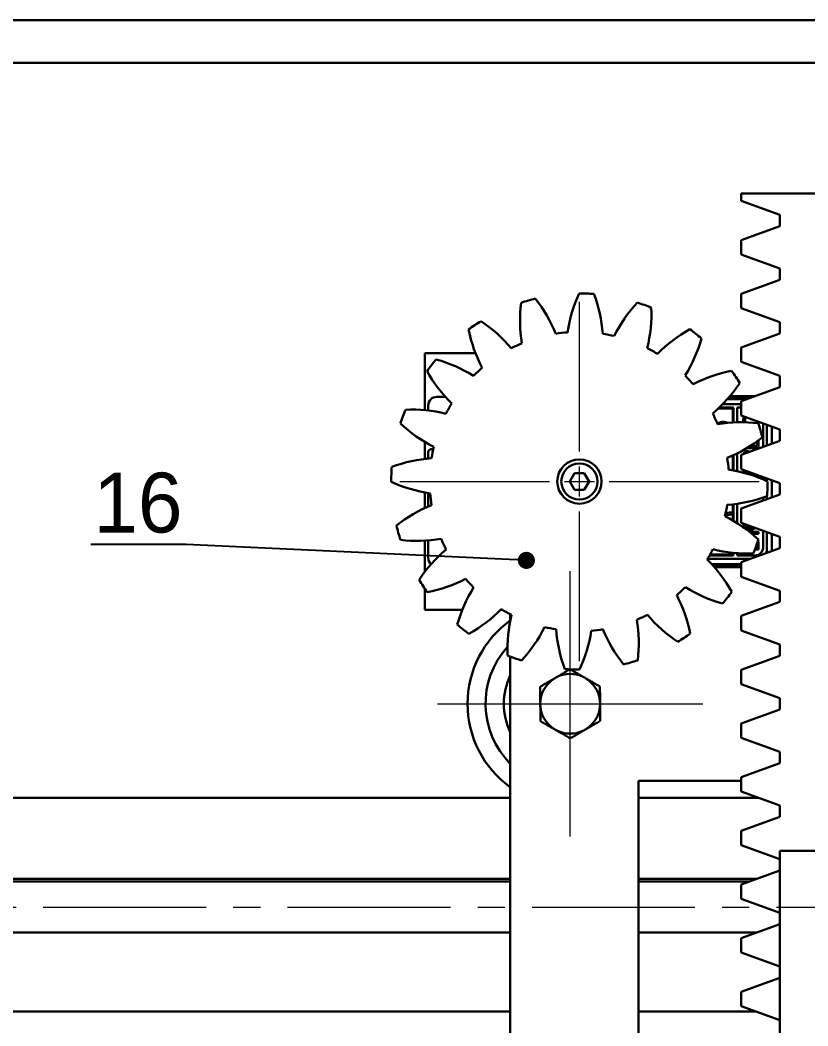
# Model space of a CAD drawing. Header units: millimetres. Extents: x 587 to 10361, y -8386 to 1488.
# Drawn here: x 7967 to 8059.1, y -5843.2 to -5725.6 of the extents above; entities that cross this region are included whole.
import ezdxf
from ezdxf import colors
from ezdxf.entities.mleader import LeaderData, LeaderLine
from ezdxf.math import Vec2, Vec3

# ---------------------------------------------------------------- set-up
doc = ezdxf.new("R2010")
doc.units = ezdxf.units.MM
doc.linetypes.add('ACAD_ISO10W100', pattern=[18, 12, -3, 0, -3])
doc.linetypes.add('CENTER2', pattern=[28.575, 19.05, -3.175, 3.175, -3.175])
for name, color, linetype, lineweight in [('Gruba', 7, 'Continuous', 30), ('Symetria', 210, 'ACAD_ISO10W100', 0), ('Wymiar', 3, 'Continuous', 20)]:
    doc.layers.add(name, color=color, linetype=linetype, lineweight=lineweight)

# ---------------------------------------------------------------- blocks, each defined once
blk = doc.blocks.new('*U419')
at = {"layer": 'Symetria', "color": 0, "linetype": 'CENTER2', "transparency": 16777216}
for p, q in [((0, 3.5), (0, 21)), ((-21, 0), (-3.5, 0)), ((3.5, 0), (21, 0)), ((0, -21), (0, -3.5))]:
    blk.add_line(p, q, dxfattribs=at)
at = {"layer": 'Symetria', "color": 0, "linetype": 'Continuous', "transparency": 16777216}
for p, q in [((0, -1.75), (0, 1.75)), ((-1.75, 0), (1.75, 0))]:
    blk.add_line(p, q, dxfattribs=at)
blk = doc.blocks.new('*U420')
at = {"layer": 'Symetria', "color": 0, "linetype": 'CENTER2', "transparency": 16777216}
for p, q in [((0, 0.7), (0, 7)), ((-7, 0), (-0.7, 0)), ((0.7, 0), (7, 0)), ((0, -7), (0, -0.7))]:
    blk.add_line(p, q, dxfattribs=at)
at = {"layer": 'Symetria', "color": 0, "linetype": 'Continuous', "transparency": 16777216}
for p, q in [((-0.35, 0), (0.35, 0)), ((0, -0.35), (0, 0.35))]:
    blk.add_line(p, q, dxfattribs=at)
blk = doc.blocks.new('*U421')
at = {"layer": 'Symetria', "color": 0, "linetype": 'CENTER2', "transparency": 16777216}
for p, q in [((0, 2.4), (0, 15.5)), ((-15.5, 0), (-2.4, 0)), ((2.4, 0), (15.5, 0)), ((0, -15.5), (0, -2.4))]:
    blk.add_line(p, q, dxfattribs=at)
at = {"layer": 'Symetria', "color": 0, "linetype": 'Continuous', "transparency": 16777216}
for p, q in [((0, -1.2), (0, 1.2)), ((-1.2, 0), (1.2, 0))]:
    blk.add_line(p, q, dxfattribs=at)
blk = doc.blocks.new('*U431')
at = {"layer": 'Symetria', "color": 0, "linetype": 'CENTER2', "transparency": 16777216}
blk.add_line((-168.07, 0), (436.27, 0), dxfattribs=at)
blk = doc.blocks.new('_Dot')
at = {"color": 0, "linetype": 'ByBlock', "lineweight": -2}
blk.add_line((-0.5, 0), (-1, 0), dxfattribs=at)
at = {"color": 0, "linetype": 'ByBlock', "const_width": 0.5}
blk.add_lwpolyline([(-0.25, 0, 1), (0.25, 0, 1)], format="xyb", close=True, dxfattribs=at)

msp = doc.modelspace()

# ---------------------------------------------------------------- linework, layer by layer
at = {"layer": 'Gruba'}
for p, q in [((7655.966, -5730.562), (8834.966, -5730.562)), ((8051.272, -5746.698), (8051.272, -5745.856)), ((8051.272, -5745.856), (8066.272, -5745.856)), ((8055.772, -5748.336), (8051.272, -5746.698)), ((8055.772, -5749.656), (8055.772, -5748.336)), ((8051.272, -5751.294), (8055.772, -5749.656)), ((8051.272, -5752.978), (8051.272, -5751.294)), ((8055.772, -5754.616), (8051.272, -5752.978)), ((8055.772, -5755.936), (8055.772, -5754.616)), ((8051.272, -5757.574), (8055.772, -5755.936)), ((8051.272, -5759.258), (8051.272, -5757.574)), ((8055.772, -5760.896), (8051.272, -5759.258)), ((8055.772, -5762.216), (8055.772, -5760.896)), ((8051.272, -5763.854), (8055.772, -5762.216)), ((8051.272, -5765.538), (8051.272, -5763.854)), ((8020.203, -5764.527), (8014.272, -5764.527)), ((8014.272, -5771.179), (8014.272, -5764.527)), ((8055.772, -5767.176), (8051.272, -5765.538)), ((8055.772, -5768.496), (8055.772, -5767.176)), ((8051.272, -5770.134), (8055.772, -5768.496)), ((8015.674, -5769.627), (8016.684, -5769.627)), ((8049.668, -5769.877), (8051.979, -5769.877)), ((8049.756, -5769.777), (8052.253, -5769.777)), ((8049.97, -5769.527), (8052.94, -5769.527)), ((8014.674, -5771.221), (8014.674, -5770.627)), ((8050.282, -5770.987), (8048.588, -5770.987)), ((8050.282, -5770.887), (8048.694, -5770.887)), ((8051.272, -5770.487), (8049.1, -5770.487)), ((8051.272, -5770.477), (8049.11, -5770.477)), ((8050.282, -5772.615), (8050.282, -5770.987)), ((8050.382, -5772.609), (8050.382, -5770.987)), ((8050.782, -5770.987), (8050.782, -5772.593)), ((8051.272, -5770.887), (8050.882, -5770.887)), ((8051.272, -5771.818), (8051.272, -5770.134)), ((8055.772, -5773.456), (8051.272, -5771.818)), ((8051.5, -5772.53), (8051.5, -5772.588)), ((8053.02, -5772.681), (8053.092, -5772.681)), ((8053.092, -5772.681), (8053.092, -5772.524)), ((8053.3, -5772.814), (8053.3, -5772.556)), ((8053.85, -5775.476), (8053.85, -5772.756)), ((8054.25, -5775.33), (8054.25, -5772.902)), ((8054.26, -5775.326), (8054.26, -5772.906)), ((8054.86, -5773.124), (8054.86, -5775.108)), ((8055.772, -5774.776), (8055.772, -5773.456)), ((8014.272, -5776.881), (8014.272, -5774.882)), ((8051.272, -5776.414), (8055.772, -5774.776)), ((8051.915, -5775.635), (8053.3, -5775.635)), ((8052.423, -5775.404), (8052.423, -5775.318)), ((8053.092, -5775.404), (8052.423, -5775.404)), ((8053.092, -5774.86), (8053.092, -5775.404)), ((8053.3, -5775.635), (8053.3, -5774.708)), ((8014.674, -5776.838), (8014.674, -5776.133)), ((8050.282, -5778.218), (8050.282, -5776.493)), ((8050.382, -5778.236), (8050.382, -5776.447)), ((8050.782, -5776.254), (8050.782, -5778.316)), ((8051.272, -5778.098), (8051.272, -5776.414)), ((8055.772, -5779.736), (8051.272, -5778.098)), ((8031.788, -5778.55), (8031.223, -5779.525)), ((8032.914, -5778.553), (8031.788, -5778.55)), ((8033.475, -5779.529), (8032.914, -5778.553)), ((8052.723, -5778.681), (8052.515, -5778.681)), ((8052.515, -5778.681), (8052.515, -5778.782)), ((8052.723, -5778.851), (8052.723, -5778.681)), ((8053.85, -5779.284), (8053.85, -5779.036)), ((8054.25, -5779.461), (8054.25, -5779.182)), ((8054.26, -5779.465), (8054.26, -5779.186)), ((8031.223, -5779.525), (8031.784, -5780.501)), ((8031.784, -5780.501), (8032.91, -5780.503)), ((8032.91, -5780.503), (8033.475, -5779.529)), ((8054.86, -5779.404), (8054.86, -5781.388)), ((8055.772, -5781.056), (8055.772, -5779.736)), ((8014.272, -5782.628), (8014.272, -5780.809)), ((8014.674, -5782.446), (8014.674, -5780.88)), ((8051.272, -5782.694), (8055.772, -5781.056)), ((8053.85, -5781.756), (8053.85, -5781.388)), ((8054.25, -5781.61), (8054.25, -5781.245)), ((8054.26, -5781.606), (8054.26, -5781.241)), ((8050.282, -5784.087), (8050.282, -5782.189)), ((8050.382, -5784.145), (8050.382, -5782.178)), ((8050.782, -5782.126), (8050.782, -5784.388)), ((8051.272, -5784.378), (8051.272, -5782.694)), ((8049.393, -5783.497), (8050.132, -5783.398)), ((8050.132, -5783.128), (8049.455, -5783.218)), ((8050.132, -5783.398), (8050.132, -5783.128)), ((8055.772, -5786.016), (8051.272, -5784.378)), ((8014.674, -5788.427), (8014.674, -5786.422)), ((8053.3, -5785.396), (8052.216, -5785.396)), ((8052.503, -5785.627), (8053.3, -5785.627)), ((8053.3, -5785.627), (8053.3, -5785.396)), ((8053.85, -5787.177), (8053.85, -5785.316)), ((8054.25, -5787.577), (8054.25, -5785.462)), ((8054.26, -5787.886), (8054.26, -5785.466)), ((8054.86, -5785.684), (8054.86, -5787.668)), ((8055.772, -5787.336), (8055.772, -5786.016)), ((8014.272, -5790.097), (8014.272, -5786.447)), ((8051.272, -5788.974), (8055.772, -5787.336)), ((8052.855, -5787.496), (8053.3, -5787.496)), ((8052.943, -5787.265), (8053.092, -5787.265)), ((8053.092, -5787.265), (8053.092, -5787.109)), ((8053.3, -5787.496), (8053.3, -5786.924)), ((8047.327, -5788.577), (8052.363, -5788.577)), ((8047.562, -5788.177), (8050.282, -5788.177)), ((8047.618, -5788.077), (8050.282, -5788.077)), ((8050.282, -5788.077), (8050.282, -5787.861)), ((8050.382, -5788.077), (8050.382, -5787.871)), ((8050.782, -5787.903), (8050.782, -5788.077)), ((8050.882, -5788.177), (8052.85, -5788.177)), ((8051.272, -5789.177), (8047.786, -5789.177)), ((8051.272, -5789.277), (8047.878, -5789.277)), ((8051.272, -5789.527), (8048.103, -5789.527)), ((8051.272, -5790.658), (8051.272, -5788.974)), ((8055.772, -5792.296), (8051.272, -5790.658)), ((8014.272, -5794.527), (8014.272, -5792.066)), ((8055.772, -5793.616), (8055.772, -5792.296)), ((8018.663, -5794.527), (8014.272, -5794.527)), ((8023.335, -5794.527), (8023.15, -5794.527)), ((8051.272, -5795.254), (8055.772, -5793.616)), ((8024.272, -5795.051), (8024.272, -5795.774)), ((8051.272, -5796.938), (8051.272, -5795.254)), ((8055.772, -5798.576), (8051.272, -5796.938)), ((8055.772, -5799.896), (8055.772, -5798.576)), ((8024.272, -5799.991), (8024.272, -5869.527)), ((8051.272, -5801.534), (8055.772, -5799.896)), ((8051.272, -5803.218), (8051.272, -5801.534)), ((8055.772, -5804.856), (8051.272, -5803.218)), ((8055.772, -5806.176), (8055.772, -5804.856)), ((8051.272, -5807.814), (8055.772, -5806.176)), ((8051.272, -5809.498), (8051.272, -5807.814)), ((8055.772, -5811.136), (8051.272, -5809.498)), ((8055.772, -5812.456), (8055.772, -5811.136)), ((8051.272, -5814.094), (8055.772, -5812.456)), ((8051.272, -5814.527), (8039.272, -5814.527)), ((8039.272, -5844.527), (8039.272, -5814.527)), ((8051.272, -5815.778), (8051.272, -5814.094)), ((8055.772, -5817.416), (8051.272, -5815.778)), ((7788.844, -5816.527), (8024.272, -5816.527)), ((8039.272, -5816.527), (8053.329, -5816.527)), ((8055.772, -5818.736), (8055.772, -5817.416)), ((8051.272, -5820.374), (8055.772, -5818.736)), ((8051.272, -5822.058), (8051.272, -5820.374)), ((8055.772, -5823.696), (8051.272, -5822.058)), ((8055.772, -5822.738), (8055.772, -5902.738)), ((8135.772, -5822.738), (8055.772, -5822.738)), ((8051.272, -5826.654), (8055.772, -5825.016)), ((7736.843, -5826.293), (8024.272, -5826.293)), ((7788.844, -5826.002), (8024.272, -5826.002)), ((8039.272, -5826.002), (8053.064, -5826.002)), ((8039.272, -5826.293), (8052.264, -5826.293)), ((8051.272, -5828.338), (8051.272, -5826.654)), ((8055.772, -5829.976), (8051.272, -5828.338)), ((8024.272, -5832.293), (7736.843, -5832.293)), ((8053.034, -5832.293), (8039.272, -5832.293)), ((8051.272, -5832.934), (8055.772, -5831.296)), ((8051.272, -5834.618), (8051.272, -5832.934)), ((8055.772, -5836.256), (8051.272, -5834.618)), ((8051.272, -5839.214), (8055.772, -5837.576)), ((8051.272, -5840.898), (8051.272, -5839.214)), ((7898.844, -5841.527), (8024.272, -5841.527)), ((8039.272, -5841.527), (8053, -5841.527)), ((8055.772, -5842.536), (8051.272, -5840.898))]:
    msp.add_line(p, q, dxfattribs=at)
msp.add_lwpolyline([(7650.966, -6566.562), (8839.966, -6566.562), (8839.966, -5725.562), (7650.966, -5725.562)], close=True, dxfattribs=at)
for centre, radius in [((8032.349, -5779.527), 2.592), ((8032.349, -5779.527), 2.113), ((8031.272, -5805.527), 3.491)]:
    msp.add_circle(centre, radius, dxfattribs=at)
for centre, radius, start, end in [((8032.349, -5779.527), 22, 103.55346, 108.05346), ((8014.233, -5768.478), 16.579, 22.08411, 38.57938), ((8047.357, -5764.526), 16.579, 155.02755, 171.52282), ((8032.349, -5779.527), 22, 85.55346, 90.05346), ((8018.534, -5763.42), 16.579, 4.08411, 20.57938), ((8041.987, -5760.622), 16.579, 173.02755, 189.52282), ((8051.258, -5769.898), 16.579, 137.02755, 153.52282), ((8032.349, -5779.527), 22, 67.55346, 72.05346), ((8024.187, -5759.94), 16.579, 346.08411, 2.57938), ((8032.349, -5779.527), 22, 121.55346, 126.05346), ((8011.706, -5774.617), 16.579, 40.08411, 56.57938), ((8053.308, -5776.212), 16.579, 119.02755, 135.52282), ((8032.349, -5779.527), 22, 49.55346, 54.05346), ((8035.674, -5758.569), 16.579, 191.02755, 207.52282), ((8032.349, -5779.527), 17.5, 94.55346, 99.05346), ((8032.349, -5779.527), 17.5, 76.55346, 81.05346), ((8030.64, -5758.376), 16.579, 328.08411, 344.57938), ((8032.349, -5779.527), 17.5, 112.55346, 117.05346), ((8032.349, -5779.527), 17.5, 58.55346, 63.05346), ((8032.349, -5779.527), 22, 139.55346, 144.05346), ((8011.199, -5781.236), 16.579, 58.08411, 74.57938), ((8032.349, -5779.527), 17.5, 130.55346, 135.05346), ((8029.035, -5758.568), 16.579, 209.02755, 225.52282), ((8032.349, -5779.527), 17.5, 40.55346, 45.05346), ((8053.307, -5782.851), 16.579, 101.02755, 117.52282), ((8032.349, -5779.527), 22, 31.55346, 36.05346), ((8037.259, -5758.883), 16.579, 310.08411, 326.57938), ((8015.674, -5770.627), 1, 90, 180), ((8032.349, -5779.527), 22, 157.55346, 162.05346), ((8012.762, -5787.688), 16.579, 76.08411, 92.57938), ((8032.349, -5779.527), 17.5, 148.55346, 153.05346), ((8050.282, -5770.987), 0.1, 0, 90), ((8050.882, -5770.987), 0.1, 90, 180), ((8032.349, -5779.527), 17.5, 22.55346, 27.05346), ((8022.72, -5760.618), 16.579, 227.02755, 243.52282), ((8051.254, -5789.165), 16.579, 83.02755, 99.52282), ((8032.349, -5779.527), 22, 13.55346, 18.05346), ((8043.398, -5761.411), 16.579, 292.08411, 308.57938), ((8015.074, -5776.133), 0.4, 68.52834, 180), ((8032.349, -5779.527), 17.5, 166.55346, 171.05346), ((8016.243, -5793.342), 16.579, 94.08411, 110.57938), ((8032.349, -5779.527), 17.5, 4.55346, 9.05346), ((8032.349, -5779.527), 22, 175.55346, 180.05346), ((8047.35, -5794.535), 16.579, 65.02755, 81.52282), ((8017.348, -5764.519), 16.579, 245.02755, 261.52282), ((8032.349, -5779.527), 22, 355.55346, 0.05346), ((8032.349, -5779.527), 17.5, 184.55346, 189.05346), ((8048.455, -5765.712), 16.579, 274.08411, 290.57938), ((8021.3, -5797.643), 16.579, 112.08411, 128.57938), ((8032.349, -5779.527), 17.5, 346.55346, 351.05346), ((8041.978, -5798.436), 16.579, 47.02755, 63.52282), ((8032.349, -5779.527), 22, 193.55346, 198.05346), ((8013.445, -5769.889), 16.579, 263.02755, 279.52282), ((8032.349, -5779.527), 17.5, 202.55346, 207.05346), ((8032.349, -5779.527), 22, 337.55346, 342.05346), ((8027.439, -5800.17), 16.579, 130.08411, 146.57938), ((8032.349, -5779.527), 17.5, 328.55346, 333.05346), ((8051.936, -5771.365), 16.579, 256.08411, 272.57938), ((8052.85, -5787.177), 1, 270, 0), ((8053.25, -5787.577), 1, 340.47796, 0), ((8015.674, -5788.427), 1, 180, 229.32633), ((8035.664, -5800.486), 16.579, 29.02755, 45.52282), ((8050.282, -5788.077), 0.1, 270, 0), ((8050.882, -5788.077), 0.1, 180, 270), ((8032.349, -5779.527), 22, 211.55346, 216.05346), ((8011.392, -5776.202), 16.579, 281.02755, 297.52282), ((8032.349, -5779.527), 17.5, 220.55346, 225.05346), ((8034.059, -5800.677), 16.579, 148.08411, 164.57938), ((8032.349, -5779.527), 17.5, 310.55346, 315.05346), ((8053.5, -5777.817), 16.579, 238.08411, 254.57938), ((8029.025, -5800.484), 16.579, 11.02755, 27.52282), ((8032.349, -5779.527), 22, 319.55346, 324.05346), ((8011.39, -5782.841), 16.579, 299.02755, 315.52282), ((8032.349, -5779.527), 17.5, 238.55346, 243.05346), ((8031.272, -5805.527), 12, 125.6935, 234.31467), ((8040.511, -5799.114), 16.579, 166.08411, 182.57938), ((8032.349, -5779.527), 17.5, 292.55346, 297.05346), ((8022.711, -5798.431), 16.579, 353.02755, 9.52282), ((8052.993, -5784.437), 16.579, 220.08411, 236.57938), ((8032.349, -5779.527), 22, 229.55346, 234.05346), ((8013.44, -5789.156), 16.579, 317.02755, 333.52282), ((8032.349, -5779.527), 17.5, 256.55346, 261.05346), ((8046.164, -5795.633), 16.579, 184.08411, 200.57938), ((8017.341, -5794.528), 16.579, 335.02755, 351.52282), ((8032.349, -5779.527), 17.5, 274.55346, 279.05346), ((8050.465, -5790.576), 16.579, 202.08411, 218.57938), ((8032.349, -5779.527), 22, 301.55346, 306.05346), ((8031.272, -5805.527), 9.9, 137.83679, 225.00292), ((8032.349, -5779.527), 22, 247.55346, 252.05346), ((8032.349, -5779.527), 22, 283.55346, 288.05346), ((8032.349, -5779.527), 22, 265.55346, 270.05346), ((8031.272, -5805.527), 7.75, 154.58538, 205.41462)]:
    msp.add_arc(centre, radius, start, end, dxfattribs=at)
for points, knots in [([(8051.565, -5771.953), (8051.552, -5771.987), (8051.538, -5772.042), (8051.524, -5772.12), (8051.516, -5772.189), (8051.508, -5772.265), (8051.502, -5772.379), (8051.5, -5772.469), (8051.5, -5772.53)], [0, 0, 0, 0, 0.1834955, 0.2916081, 0.4101542, 0.5406469, 0.6819521, 1, 1, 1, 1]), ([(8051.757, -5772.068), (8051.748, -5772.099), (8051.737, -5772.149), (8051.727, -5772.221), (8051.719, -5772.285), (8051.714, -5772.355), (8051.71, -5772.458), (8051.707, -5772.538), (8051.708, -5772.593)], [0, 0, 0, 0, 0.17989362, 0.28680804, 0.40530974, 0.53615005, 0.67880391, 0.98100584, 0.98100584, 0.98100584, 0.98100584]), ([(8049.152, -5772.551), (8049.083, -5772.551), (8048.982, -5772.559), (8048.851, -5772.586), (8048.76, -5772.616), (8048.674, -5772.654), (8048.593, -5772.699), (8048.534, -5772.742), (8048.502, -5772.768), (8048.494, -5772.774)], [0, 0, 0, 0, 0.13520322, 0.19920958, 0.26170303, 0.32269814, 0.38368436, 0.44463881, 0.4649103, 0.4649103, 0.4649103, 0.4649103]), ([(8049.651, -5772.664), (8049.646, -5772.661), (8049.619, -5772.648), (8049.57, -5772.627), (8049.504, -5772.604), (8049.437, -5772.585), (8049.368, -5772.57), (8049.273, -5772.555), (8049.2, -5772.552), (8049.152, -5772.551)], [0.69012063, 0.69012063, 0.69012063, 0.69012063, 0.70173772, 0.7437296, 0.78546843, 0.82746495, 0.86989566, 0.91257532, 1, 1, 1, 1]), ([(8051.983, -5775.981), (8051.955, -5775.981), (8051.914, -5775.983), (8051.861, -5775.994), (8051.823, -5776.005), (8051.787, -5776.019), (8051.752, -5776.037), (8051.72, -5776.058), (8051.689, -5776.081), (8051.66, -5776.107), (8051.633, -5776.136), (8051.61, -5776.167), (8051.588, -5776.199), (8051.569, -5776.235), (8051.551, -5776.274), (8051.541, -5776.302), (8051.536, -5776.318)], [0, 0, 0, 0, 0.13071337, 0.1928624, 0.25459566, 0.3145946, 0.37461208, 0.43468252, 0.49546855, 0.55653639, 0.61757297, 0.67825429, 0.73971655, 0.8025398, 0.86614768, 0.94213864, 0.94213864, 0.94213864, 0.94213864]), ([(8052.249, -5776.059), (8052.248, -5776.058), (8052.236, -5776.05), (8052.214, -5776.036), (8052.179, -5776.019), (8052.143, -5776.005), (8052.106, -5775.994), (8052.052, -5775.983), (8052.011, -5775.981), (8051.983, -5775.981)], [0.56944582, 0.56944582, 0.56944582, 0.56944582, 0.57420387, 0.63270057, 0.69119206, 0.75042599, 0.81015911, 0.87152436, 1, 1, 1, 1]), ([(8051.478, -5778.173), (8051.48, -5778.18), (8051.49, -5778.206), (8051.509, -5778.249), (8051.54, -5778.299), (8051.576, -5778.344), (8051.619, -5778.382), (8051.666, -5778.415), (8051.716, -5778.441), (8051.789, -5778.466), (8051.846, -5778.473), (8051.885, -5778.473)], [0.22591058, 0.22591058, 0.22591058, 0.22591058, 0.25755715, 0.3431912, 0.42794141, 0.50970853, 0.59076155, 0.67231853, 0.75398145, 0.83423948, 1, 1, 1, 1]), ([(8051.885, -5778.473), (8051.91, -5778.473), (8051.947, -5778.47), (8051.995, -5778.459), (8052.031, -5778.448), (8052.066, -5778.433), (8052.094, -5778.419), (8052.111, -5778.409), (8052.116, -5778.405)], [0, 0, 0, 0, 0.2454365, 0.36682085, 0.4886732, 0.61196452, 0.73868484, 0.8032811, 0.8032811, 0.8032811, 0.8032811]), ([(8051.49, -5784.457), (8051.494, -5784.471), (8051.504, -5784.505), (8051.523, -5784.558), (8051.548, -5784.616), (8051.578, -5784.671), (8051.61, -5784.725), (8051.646, -5784.775), (8051.684, -5784.823), (8051.726, -5784.868), (8051.771, -5784.91), (8051.819, -5784.948), (8051.869, -5784.984), (8051.923, -5785.017), (8051.978, -5785.047), (8052.035, -5785.072), (8052.093, -5785.094), (8052.152, -5785.112), (8052.212, -5785.125), (8052.295, -5785.138), (8052.357, -5785.143), (8052.399, -5785.142)], [0.18869038, 0.18869038, 0.18869038, 0.18869038, 0.21721613, 0.25887734, 0.30062281, 0.34221539, 0.38362003, 0.4246065, 0.46522327, 0.5058112, 0.54639912, 0.5870159, 0.62814084, 0.66987399, 0.71157838, 0.75298371, 0.79382984, 0.83451478, 0.87545383, 0.91659891, 1, 1, 1, 1]), ([(8052.392, -5784.911), (8052.36, -5784.912), (8052.312, -5784.909), (8052.249, -5784.898), (8052.202, -5784.887), (8052.157, -5784.873), (8052.112, -5784.856), (8052.068, -5784.836), (8052.025, -5784.813), (8051.984, -5784.787), (8051.944, -5784.759), (8051.907, -5784.728), (8051.872, -5784.695), (8051.84, -5784.66), (8051.81, -5784.623), (8051.786, -5784.588), (8051.773, -5784.567), (8051.768, -5784.559)], [0, 0, 0, 0, 0.08411812, 0.12585842, 0.16716952, 0.20852362, 0.25030529, 0.29220142, 0.33493641, 0.37783743, 0.41995452, 0.46147542, 0.50304029, 0.54485031, 0.58666151, 0.62867414, 0.65318455, 0.65318455, 0.65318455, 0.65318455]), ([(8052.629, -5784.872), (8052.615, -5784.877), (8052.586, -5784.886), (8052.54, -5784.897), (8052.475, -5784.909), (8052.425, -5784.911), (8052.392, -5784.911)], [0.79934044, 0.79934044, 0.79934044, 0.79934044, 0.83615737, 0.87658513, 0.91734499, 1, 1, 1, 1]), ([(8052.399, -5785.142), (8052.455, -5785.142), (8052.539, -5785.136), (8052.646, -5785.112), (8052.724, -5785.088), (8052.799, -5785.057), (8052.867, -5785.021), (8052.909, -5784.994), (8052.928, -5784.981)], [0, 0, 0, 0, 0.25463102, 0.37822671, 0.50077886, 0.62328226, 0.74650523, 0.85128186, 0.85128186, 0.85128186, 0.85128186]), ([(8053.092, -5787.109), (8053.093, -5787.053), (8053.091, -5786.975), (8053.088, -5786.896), (8053.086, -5786.873)], [0, 0, 0, 0, 0.33226635, 0.4714713, 0.4714713, 0.4714713, 0.4714713]), ([(8053.3, -5786.924), (8053.3, -5786.87), (8053.297, -5786.792), (8053.286, -5786.692), (8053.276, -5786.623), (8053.261, -5786.559), (8053.246, -5786.504), (8053.234, -5786.472), (8053.229, -5786.458)], [0, 0, 0, 0, 0.10906596, 0.15905613, 0.20614886, 0.25081422, 0.29264967, 0.32145862, 0.32145862, 0.32145862, 0.32145862])]:
    msp.add_open_spline(points, degree=3, knots=knots, dxfattribs=at)
for points in [[(8051.574, -5771.928), (8051.571, -5771.936), (8051.568, -5771.945), (8051.565, -5771.953)], [(8051.781, -5772.003), (8051.772, -5772.024), (8051.764, -5772.046), (8051.757, -5772.068)], [(8053.092, -5772.524), (8053.092, -5772.51), (8053.092, -5772.495), (8053.092, -5772.481)], [(8015.221, -5775.761), (8015.232, -5775.766), (8015.244, -5775.77), (8015.256, -5775.775)], [(8049.626, -5782.312), (8049.631, -5782.307), (8049.637, -5782.303), (8049.642, -5782.299)], [(8049.642, -5782.299), (8049.663, -5782.281), (8049.684, -5782.262), (8049.704, -5782.243)]]:
    msp.add_open_spline(points, degree=3, dxfattribs=at)
for points in [[(8027.772, -5803.526), (8029.513, -5802.511), (8031.255, -5801.496)], [(8031.255, -5801.496), (8033.005, -5802.496), (8034.755, -5803.496)], [(8027.79, -5807.558), (8027.781, -5805.542), (8027.772, -5803.526)], [(8034.755, -5803.496), (8034.763, -5805.512), (8034.772, -5807.527)], [(8031.29, -5809.558), (8029.54, -5808.558), (8027.79, -5807.558)], [(8034.772, -5807.527), (8033.031, -5808.543), (8031.29, -5809.558)]]:
    msp.add_rational_spline(points, [1, 1.15470053838, 1], degree=2, dxfattribs=at)

# ---------------------------------------------------------------- block references
at = {"layer": 'Symetria', "linetype": 'CENTER2'}
for name, p in [('*U419', (8032.349, -5779.527)), ('*U421', (8031.272, -5805.527)), ('*U420', (8031.272, -5805.527)), ('*U431', (7880.558, -5829.293))]:
    msp.add_blockref(name, p, dxfattribs=at)

# ---------------------------------------------------------------- leaders
at = {"layer": 'Wymiar'}
ml = msp.add_multileader_mtext('Standard', dxfattribs=at)
ml.set_content('16', color=256)
ml.set_leader_properties()
ml.set_arrow_properties(name='DOT')
ml.build(insert=Vec2(0, 0))
ml.multileader.update_dxf_attribs({"text_right_attachment_type": 6, "dogleg_length": 0.36, "arrow_head_size": 2})
ctx = ml.context
ctx.base_point, ctx.char_height, ctx.arrow_head_size, ctx.landing_gap_size, ctx.plane_origin = Vec3(7976.521, -5781.994), 7, 2, 0.09, Vec3(8011.659, -5830.329)
ctx.right_attachment, ctx.text_align_type = 6, 2
notes = []
notes.append((ctx, [(0, (1, 1, 0), (7986.394, -5786.894), (-1, 0), 0.36, [(0, [(8026.149, -5788.749)], 0, [])])]))
ctx.mtext.insert, ctx.mtext.alignment, ctx.mtext.flow_direction = Vec3(7985.944, -5778.494), 3, 5
for ctx, leaders in notes:
    for number, flags, end, landing, length, lines in leaders:
        leader = LeaderData()
        leader.index, (leader.has_last_leader_line, leader.has_dogleg_vector, leader.attachment_direction) = number, flags
        leader.last_leader_point, leader.dogleg_vector, leader.dogleg_length = Vec3(end), Vec3(landing), length
        for number, points, colour, breaks in lines:
            line = LeaderLine()
            line.index, line.vertices, line.color, line.breaks = number, Vec3.list(points), colors.encode_raw_color(colour), breaks
            leader.lines.append(line)
        ctx.leaders.append(leader)

doc.saveas('drawing.dxf')
